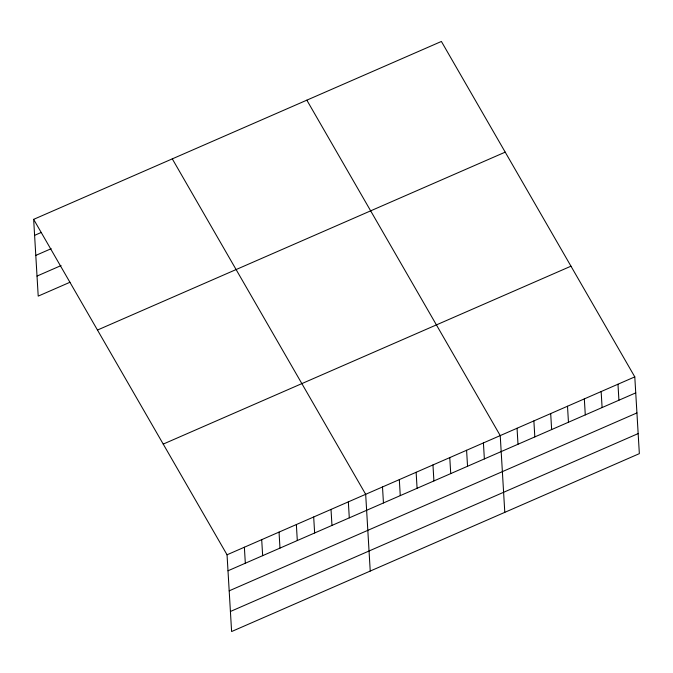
<?xml version="1.0" encoding="UTF-8"?>
<svg xmlns="http://www.w3.org/2000/svg" width="673" height="673" viewBox="0 0 673 673"><rect width="100%" height="100%" fill="white"/><g stroke="black" fill="none" stroke-linecap="round" stroke-linejoin="round"><path stroke-width="1.01" d="M33.65 219.356L441.395 41.457L634.79 376.88L639.35 453.644L231.605 631.543L227.045 554.788L33.65 219.356L38.21 296.12L69.984 282.256M34.601 235.357L41.339 232.421M35.795 255.412L51.198 248.69M37.015 276.065L61.092 265.566M97.467 330.048L505.213 152.14M163.219 444.096L570.973 266.188M227.045 554.788L634.79 376.88M227.996 570.788L635.741 392.881M229.182 590.835L636.927 412.928M230.41 611.496L638.155 433.589M306.838 100.159L500.232 435.591L504.792 512.346M172.288 158.87L365.675 494.302L370.234 571.057M617.974 384.216L618.924 400.216M601.149 391.56L602.099 407.552M584.332 398.896L585.283 414.896M567.507 406.231L568.458 422.232M550.691 413.575L551.641 429.567M533.874 420.911L534.825 436.912M517.049 428.247L518 444.247M483.416 442.927L484.367 458.927M466.591 450.271L467.542 466.263M449.774 457.606L450.725 473.607M432.958 464.942L433.908 480.943M416.133 472.286L417.083 488.278M399.316 479.622L400.267 495.622M382.5 486.958L383.45 502.958M348.345 501.856L349.295 517.857M331.015 509.419L331.966 525.42M313.685 516.982L314.636 532.982M296.364 524.545L297.306 540.537M279.034 532.107L279.985 548.1M261.704 539.662L262.655 555.662M244.375 547.225L245.325 563.225"/></g></svg>
